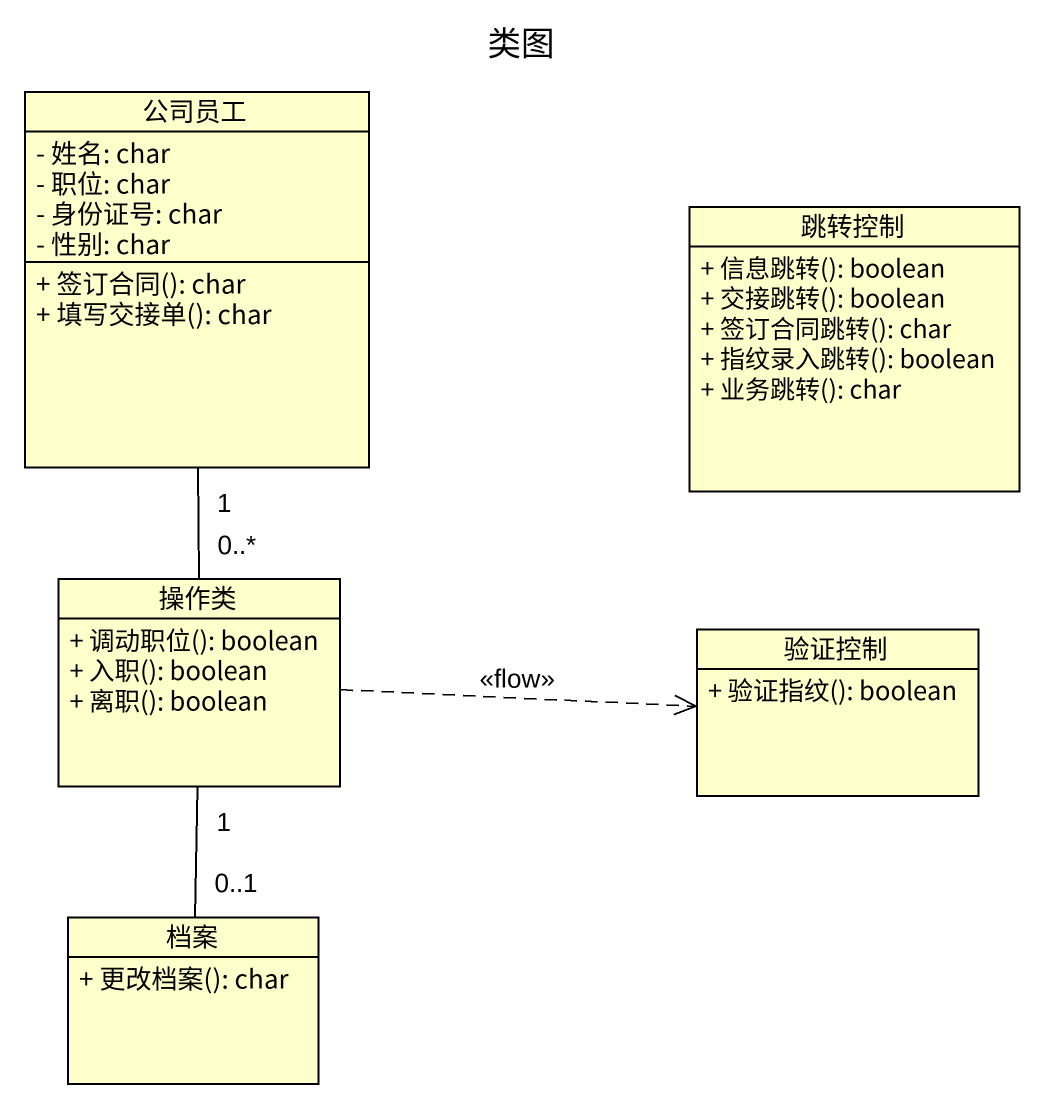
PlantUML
@startuml
title 类图
hide circle
hide empty members
skinparam classAttributeIconSize 0
class 公司员工 {
  - 姓名: char
  - 职位: char
  - 身份证号: char
  - 性别: char
  + 签订合同(): char
  + 填写交接单(): char
}
class 跳转控制 {
  + 信息跳转(): boolean
  + 交接跳转(): boolean
  + 签订合同跳转(): char
  + 指纹录入跳转(): boolean
  + 业务跳转(): char
}
class 操作类 {
  + 调动职位(): boolean
  + 入职(): boolean
  + 离职(): boolean
}
class 验证控制 {
  + 验证指纹(): boolean
}
class 档案 {
  + 更改档案(): char
}
公司员工 "1" -- "0..*" 操作类
操作类 .right.> 验证控制 : <<flow>>
操作类 "1" -- "0..1" 档案
@enduml
